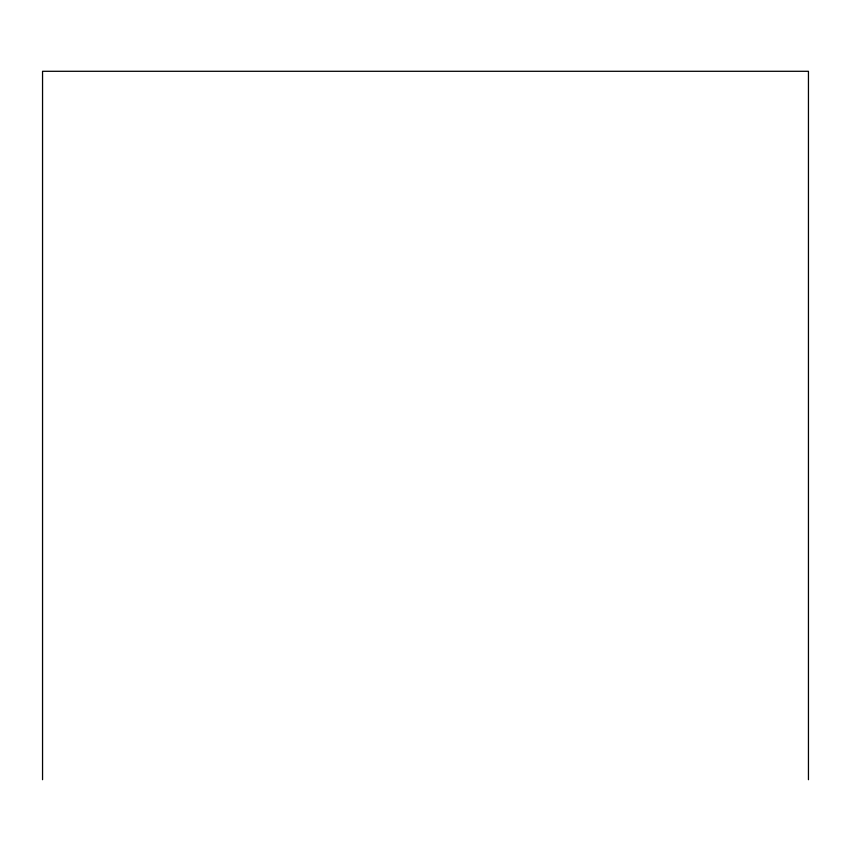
<?xml version="1.0" encoding="UTF-8"?>
<svg xmlns="http://www.w3.org/2000/svg" width="851" height="851" viewBox="0 0 851 851"><rect width="100%" height="100%" fill="white"/><g stroke="black" fill="none" stroke-linecap="round" stroke-linejoin="round"><path stroke-width="1.28" d="M808.45 779.707L808.45 71.293L42.55 71.293L42.55 779.707"/></g></svg>
